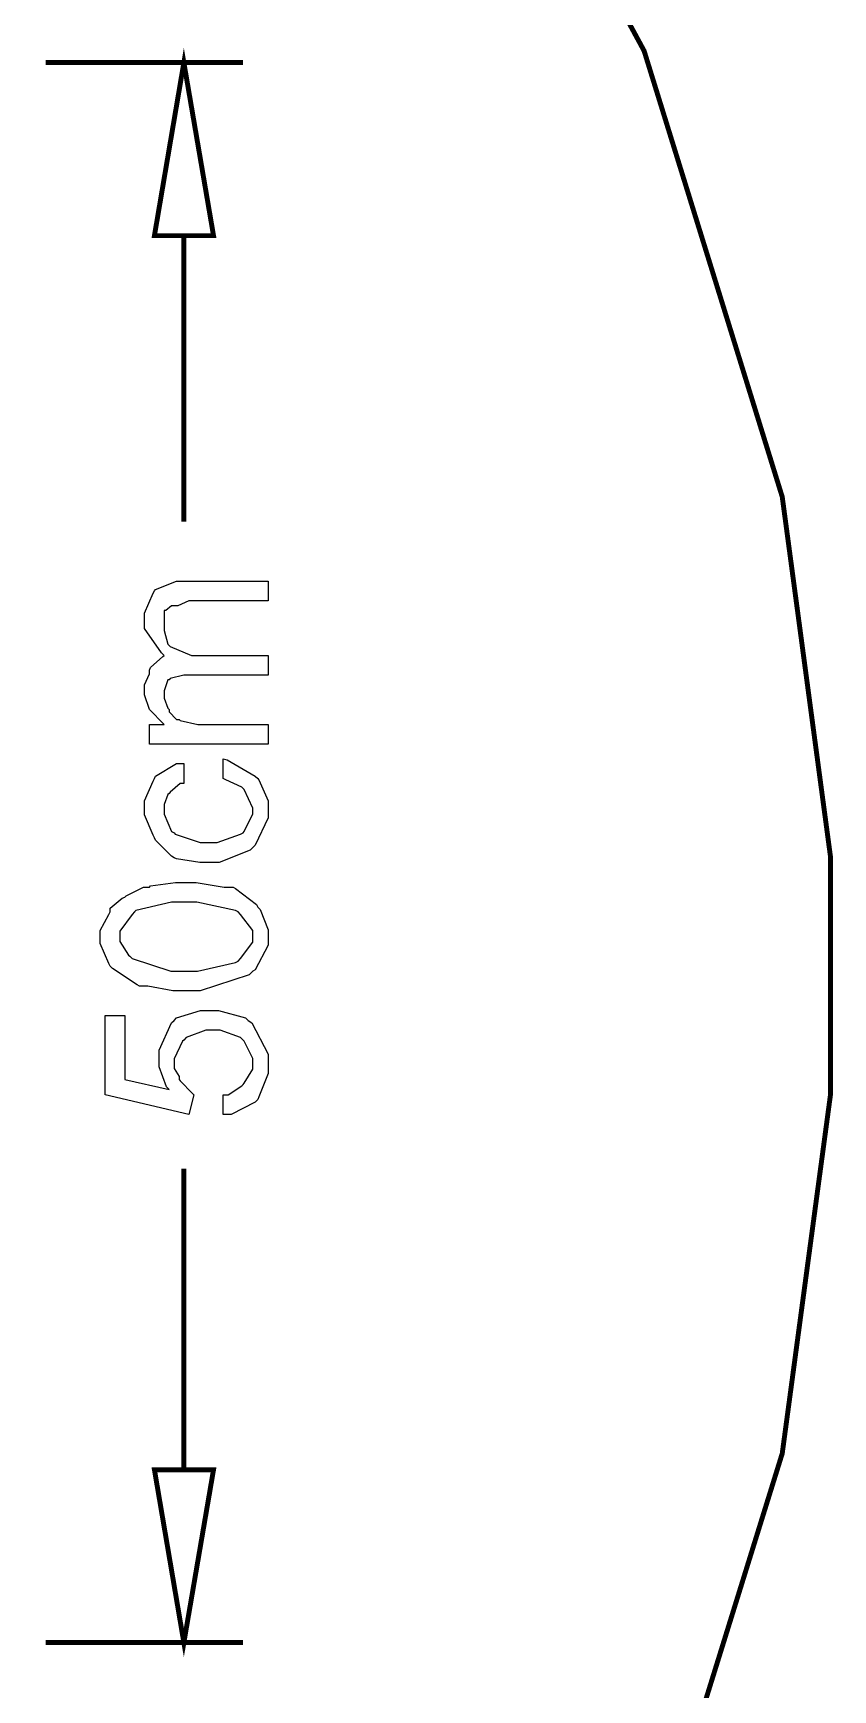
# Model space of a CAD drawing. Header units: metres. Extents: x -593 to 248, y 430 to 1024.
# Drawn here: x -385.34 to -378.46, y 544.42 to 558.65 of the extents above; entities that cross this region are included whole.
import ezdxf

# ---------------------------------------------------------------- set-up
doc = ezdxf.new("R2010")
doc.units = ezdxf.units.M
doc.header["$MEASUREMENT"] = 0
doc.layers.add('C00-7E-FF', color=150, linetype='Continuous')
doc.layers.add('CFF-7E-00', color=30, linetype='Continuous')

msp = doc.modelspace()

# ---------------------------------------------------------------- linework, layer by layer
at = {"layer": 'C00-7E-FF', "const_width": 0.0423}
for points in [[(-394.769, 530.621), (-390.938, 531.806), (-387.472, 533.683), (-384.454, 536.167), (-381.965, 539.178), (-380.086, 542.635), (-378.899, 546.453), (-378.485, 549.529), (-378.485, 550.553), (-378.485, 550.553), (-378.485, 551.582), (-378.899, 554.667), (-380.086, 558.496), (-381.965, 561.96)], [(-385.229, 558.395), (-383.532, 558.395)], [(-384.041, 556.909), (-384.041, 554.453)], [(-384.041, 546.314), (-384.041, 548.899)], [(-385.229, 544.83), (-383.532, 544.83)]]:
    msp.add_lwpolyline(points, dxfattribs=at)
for points in [[(-384.294, 556.909), (-383.786, 556.909), (-384.041, 558.395), (-384.294, 556.909)], [(-384.294, 546.314), (-383.786, 546.314), (-384.041, 544.83), (-384.294, 546.314)]]:
    msp.add_lwpolyline(points, close=True, dxfattribs=at)
at = {"layer": 'C00-7E-FF'}
for points in [[(-384.294, 556.909), (-383.786, 556.909), (-384.041, 558.395), (-384.294, 556.909)], [(-384.294, 546.314), (-383.786, 546.314), (-384.041, 544.83), (-384.294, 546.314)]]:
    msp.add_lwpolyline(points, close=True, dxfattribs=at)
at = {"layer": 'CFF-7E-00'}
for points in [[(-383.317, 552.544), (-384.337, 552.544), (-384.337, 552.713), (-384.21, 552.713), (-384.221, 552.724), (-384.327, 552.831), (-384.337, 552.84), (-384.337, 552.84), (-384.378, 552.968), (-384.378, 553.01), (-384.378, 553.052), (-384.337, 553.147), (-384.337, 553.179), (-384.327, 553.201), (-384.221, 553.296), (-384.21, 553.306), (-384.232, 553.328), (-384.378, 553.535), (-384.378, 553.602), (-384.378, 553.667), (-384.305, 553.839), (-384.294, 553.86), (-384.285, 553.871), (-384.103, 553.944), (-384.041, 553.944), (-383.317, 553.944), (-383.317, 553.775), (-383.955, 553.775), (-383.998, 553.775), (-384.093, 553.732), (-384.125, 553.732), (-384.147, 553.732), (-384.195, 553.69), (-384.21, 553.69), (-384.21, 553.659), (-384.21, 553.586), (-384.21, 553.561), (-384.21, 553.52), (-384.179, 553.402), (-384.167, 553.391), (-384.158, 553.382), (-383.974, 553.306), (-383.913, 553.306), (-383.317, 553.306), (-383.317, 553.136), (-383.998, 553.136), (-384.041, 553.136), (-384.158, 553.106), (-384.167, 553.095), (-384.179, 553.095), (-384.21, 553), (-384.21, 552.968), (-384.21, 552.937), (-384.179, 552.851), (-384.167, 552.84), (-384.167, 552.82), (-384.104, 552.756), (-384.082, 552.756), (-384.073, 552.747), (-383.922, 552.713), (-383.871, 552.713), (-383.317, 552.713), (-383.317, 552.544)], [(-383.702, 552.248), (-383.702, 552.417), (-383.67, 552.408), (-383.428, 552.27), (-383.405, 552.248), (-383.396, 552.238), (-383.317, 552.056), (-383.317, 551.994), (-383.317, 551.91), (-383.428, 551.677), (-383.448, 551.655), (-383.47, 551.634), (-383.739, 551.526), (-383.828, 551.526), (-383.903, 551.526), (-384.104, 551.558), (-384.125, 551.568), (-384.147, 551.581), (-384.285, 551.72), (-384.294, 551.74), (-384.305, 551.763), (-384.378, 551.936), (-384.378, 551.994), (-384.378, 552.058), (-384.305, 552.227), (-384.294, 552.248), (-384.285, 552.27), (-384.103, 552.376), (-384.041, 552.376), (-384.041, 552.206), (-384.073, 552.206), (-384.158, 552.132), (-384.167, 552.121), (-384.179, 552.111), (-384.21, 552.024), (-384.21, 551.994), (-384.21, 551.942), (-384.147, 551.793), (-384.125, 551.782), (-384.115, 551.772), (-383.9, 551.698), (-383.828, 551.698), (-383.755, 551.698), (-383.554, 551.772), (-383.532, 551.782), (-383.523, 551.793), (-383.448, 551.944), (-383.448, 551.994), (-383.448, 551.994), (-383.523, 552.154), (-383.532, 552.163), (-383.543, 552.175), (-383.681, 552.238), (-383.702, 552.248)], [(-384.041, 550.425), (-384.136, 550.425), (-384.351, 550.467), (-384.421, 550.467), (-384.443, 550.478), (-384.654, 550.616), (-384.675, 550.637), (-384.686, 550.659), (-384.76, 550.832), (-384.76, 550.89), (-384.76, 550.944), (-384.686, 551.082), (-384.675, 551.103), (-384.675, 551.134), (-384.57, 551.22), (-384.548, 551.229), (-384.538, 551.24), (-384.388, 551.315), (-384.337, 551.315), (-384.327, 551.326), (-384.112, 551.356), (-384.041, 551.356), (-383.935, 551.356), (-383.696, 551.315), (-383.616, 551.315), (-383.596, 551.305), (-383.416, 551.167), (-383.405, 551.145), (-383.384, 551.125), (-383.317, 550.95), (-383.317, 550.89), (-383.317, 550.817), (-383.428, 550.605), (-383.448, 550.594), (-383.48, 550.562), (-383.901, 550.425), (-384.041, 550.425)], [(-384.041, 550.594), (-383.925, 550.594), (-383.597, 550.67), (-383.575, 550.679), (-383.554, 550.702), (-383.448, 550.843), (-383.448, 550.89), (-383.448, 550.944), (-383.554, 551.082), (-383.575, 551.103), (-383.597, 551.114), (-383.93, 551.187), (-384.041, 551.187), (-384.147, 551.187), (-384.454, 551.114), (-384.464, 551.103), (-384.486, 551.082), (-384.59, 550.939), (-384.59, 550.89), (-384.59, 550.849), (-384.517, 550.733), (-384.506, 550.722), (-384.486, 550.702), (-384.152, 550.594), (-384.041, 550.594)], [(-383.702, 549.365), (-383.702, 549.533), (-383.661, 549.533), (-383.543, 549.611), (-383.532, 549.621), (-383.523, 549.632), (-383.448, 549.752), (-383.448, 549.791), (-383.448, 549.844), (-383.523, 549.992), (-383.532, 550.001), (-383.554, 550.024), (-383.728, 550.087), (-383.786, 550.087), (-383.851, 550.087), (-384.02, 550.024), (-384.041, 550.001), (-384.052, 549.992), (-384.125, 549.841), (-384.125, 549.791), (-384.125, 549.759), (-384.082, 549.689), (-384.082, 549.664), (-384.073, 549.654), (-383.966, 549.545), (-383.955, 549.533), (-383.998, 549.365), (-384.717, 549.533), (-384.717, 550.214), (-384.548, 550.214), (-384.548, 549.664), (-384.167, 549.578), (-384.19, 549.601), (-384.252, 549.774), (-384.252, 549.832), (-384.252, 549.917), (-384.147, 550.15), (-384.125, 550.171), (-384.104, 550.193), (-383.898, 550.256), (-383.828, 550.256), (-383.744, 550.256), (-383.512, 550.193), (-383.489, 550.171), (-383.458, 550.15), (-383.317, 549.882), (-383.317, 549.791), (-383.317, 549.716), (-383.396, 549.514), (-383.405, 549.492), (-383.428, 549.471), (-383.634, 549.365), (-383.702, 549.365)]]:
    msp.add_lwpolyline(points, close=True, dxfattribs=at)

doc.saveas('drawing.dxf')
